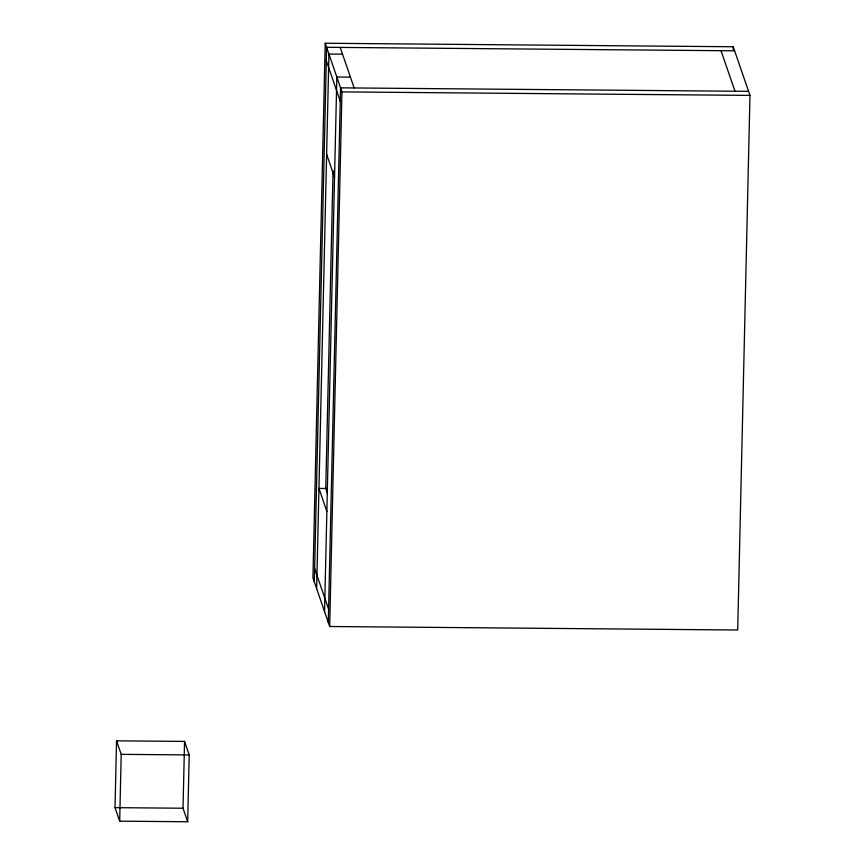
<?xml version="1.0" encoding="UTF-8"?>
<svg xmlns="http://www.w3.org/2000/svg" width="865" height="865" viewBox="0 0 865 865"><rect width="100%" height="100%" fill="white"/><g stroke="black" fill="none" stroke-linecap="round" stroke-linejoin="round"><path stroke-width="1.3" d="M115.023 807.651L116.548 740.829L184.559 741.413L189.208 754.929L187.673 821.75L119.673 821.166L115.023 807.651L183.023 808.234L187.673 821.75M119.673 821.166L121.208 754.345L116.548 740.829M183.023 808.234L184.559 741.413M325.208 43.25L312.935 577.852L329.684 626.498L737.704 630.001L749.977 95.399L733.228 46.753L325.208 43.25L341.956 91.895L329.684 626.498M314.33 581.907L326.602 47.305L734.623 50.808M316.655 588.654L328.927 54.062L342.529 54.181M333.057 170.524L325.759 488.476L327.511 493.591M324.559 611.631L336.842 77.028L350.444 77.147M328.289 622.443L340.561 87.841L748.582 91.344M733.174 49.446L733.228 46.753M341.956 91.895L749.977 95.399M327.608 488.498L318.958 488.422L326.862 511.399M121.208 754.345L189.208 754.929M721.021 50.689L734.98 91.225M340.204 47.424L354.163 87.96M326.3 60.669L340.259 101.205M326.624 154.294L334.539 177.271M314.633 568.543L328.592 609.079"/></g></svg>
